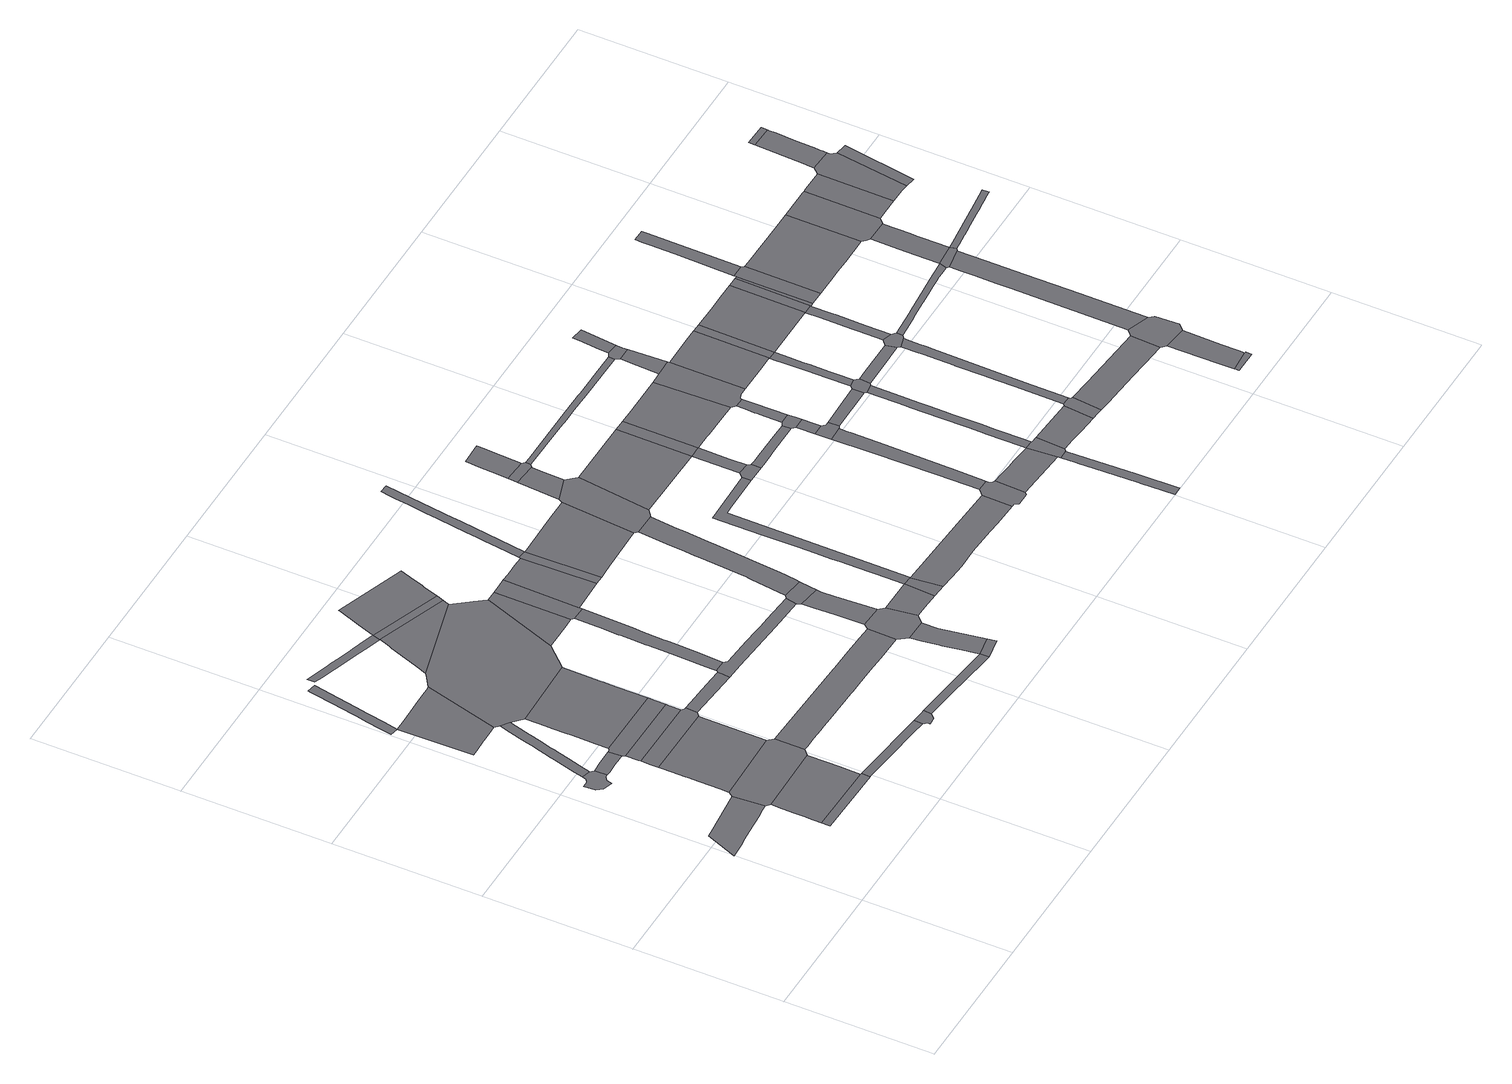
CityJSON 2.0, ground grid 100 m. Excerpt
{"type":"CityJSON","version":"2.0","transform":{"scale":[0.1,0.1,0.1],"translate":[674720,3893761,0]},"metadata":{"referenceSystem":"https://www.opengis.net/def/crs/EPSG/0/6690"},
"CityObjects":{
"road1":{"type":"Road","attributes":{"function":"9","usage":"9","RoadStructureAttribute.widthType":"1","RoadStructureAttribute.width":19.62,"RoadStructureAttribute.sectionType":"1"},"geometry":[{"type":"MultiSurface","lod":"1","boundaries":[[[0,1,2,3,4,5,6,7,8,9,10]]]}]},
"road2":{"type":"Road","attributes":{"function":"9","usage":"9","RoadStructureAttribute.widthType":"9","RoadStructureAttribute.width":-9999,"RoadStructureAttribute.sectionType":"9"},"geometry":[{"type":"MultiSurface","lod":"1","boundaries":[[[11,12,13,14,15,16,17,18,19,20,21,22]]]}]},
"road3":{"type":"Road","attributes":{"function":"9","usage":"9","RoadStructureAttribute.widthType":"9","RoadStructureAttribute.width":-9999,"RoadStructureAttribute.sectionType":"9"},"geometry":[{"type":"MultiSurface","lod":"1","boundaries":[[[23,24,25,26,27,28,29]]]}]},
"road4":{"type":"Road","attributes":{"function":"9","usage":"9","RoadStructureAttribute.widthType":"2","RoadStructureAttribute.width":7.64,"RoadStructureAttribute.sectionType":"1"},"geometry":[{"type":"MultiSurface","lod":"1","boundaries":[[[30,31,32,33,34,35,17,16]]]}]},
"road5":{"type":"Road","attributes":{"function":"2","usage":"9","RoadStructureAttribute.widthType":"1","RoadStructureAttribute.width":45.36,"RoadStructureAttribute.sectionType":"1"},"geometry":[{"type":"MultiSurface","lod":"1","boundaries":[[[28,36,37,38,39,40,41,42,43,44,45,29]]]}]},
"road6":{"type":"Road","attributes":{"function":"9","usage":"9","RoadStructureAttribute.widthType":"3","RoadStructureAttribute.width":5.86,"RoadStructureAttribute.sectionType":"1"},"geometry":[{"type":"MultiSurface","lod":"1","boundaries":[[[46,47,48,49,50,51,52,53,54,19,18,55,56,57,58,59,60,61,62,63,64]]]}]},
"road7":{"type":"Road","attributes":{"function":"9","usage":"9","RoadStructureAttribute.widthType":"9","RoadStructureAttribute.width":-9999,"RoadStructureAttribute.sectionType":"9"},"geometry":[{"type":"MultiSurface","lod":"1","boundaries":[[[7,6,39,38,65,66,67,68]]]}]},
"road8":{"type":"Road","attributes":{"function":"9","usage":"9","RoadStructureAttribute.widthType":"3","RoadStructureAttribute.width":5.45,"RoadStructureAttribute.sectionType":"1"},"geometry":[{"type":"MultiSurface","lod":"1","boundaries":[[[69,70,71,72,73,74,75,76,77,78,79,80,81,82,83]]]}]},
"road9":{"type":"Road","attributes":{"function":"9","usage":"9","RoadStructureAttribute.widthType":"9","RoadStructureAttribute.width":-9999,"RoadStructureAttribute.sectionType":"9"},"geometry":[{"type":"MultiSurface","lod":"1","boundaries":[[[84,85,86,87,77,88,89,90,91,92,93,94]]]}]},
"road10":{"type":"Road","attributes":{"function":"2","usage":"9","RoadStructureAttribute.widthType":"1","RoadStructureAttribute.width":45.36,"RoadStructureAttribute.sectionType":"1"},"geometry":[{"type":"MultiSurface","lod":"1","boundaries":[[[95,96,97,98,99,100,101,68,67,102,103]]]}]},
"road11":{"type":"Road","attributes":{"function":"9","usage":"9","RoadStructureAttribute.widthType":"9","RoadStructureAttribute.width":-9999,"RoadStructureAttribute.sectionType":"9"},"geometry":[{"type":"MultiSurface","lod":"1","boundaries":[[[102,104,105,106,107,108,109,110,103]]]}]},
"road12":{"type":"Road","attributes":{"function":"2","usage":"9","RoadStructureAttribute.widthType":"1","RoadStructureAttribute.width":45.36,"RoadStructureAttribute.sectionType":"1"},"geometry":[{"type":"MultiSurface","lod":"1","boundaries":[[[111,108,107,112,113,114]]]}]},
"road13":{"type":"Road","attributes":{"function":"9","usage":"9","RoadStructureAttribute.widthType":"9","RoadStructureAttribute.width":-9999,"RoadStructureAttribute.sectionType":"9"},"geometry":[{"type":"MultiSurface","lod":"1","boundaries":[[[115,34,33,114,113,116,117,118]]]}]},
"road14":{"type":"Road","attributes":{"function":"9","usage":"9","RoadStructureAttribute.widthType":"3","RoadStructureAttribute.width":5.61,"RoadStructureAttribute.sectionType":"1"},"geometry":[{"type":"MultiSurface","lod":"1","boundaries":[[[119,120,121,26,25,122,123,124,125,126,127]]]}]},
"road15":{"type":"Road","attributes":{"function":"2","usage":"9","RoadStructureAttribute.widthType":"1","RoadStructureAttribute.width":45.36,"RoadStructureAttribute.sectionType":"1"},"geometry":[{"type":"MultiSurface","lod":"1","boundaries":[[[117,128,129,130,131,132,133,134,135,136,137,138,139,140,118]]]}]},
"road16":{"type":"Road","attributes":{"function":"9","usage":"9","RoadStructureAttribute.widthType":"3","RoadStructureAttribute.width":5.16,"RoadStructureAttribute.sectionType":"1"},"geometry":[{"type":"MultiSurface","lod":"1","boundaries":[[[141,142,143,144,145,146,147,148,149,150,151,152,153,154,155,156,157]]]}]},
"road17":{"type":"Road","attributes":{"function":"9","usage":"9","RoadStructureAttribute.widthType":"9","RoadStructureAttribute.width":-9999,"RoadStructureAttribute.sectionType":"9"},"geometry":[{"type":"MultiSurface","lod":"1","boundaries":[[[158,159,160,105,104,161,162,163]]]}]},
"road18":{"type":"Road","attributes":{"function":"9","usage":"9","RoadStructureAttribute.widthType":"9","RoadStructureAttribute.width":-9999,"RoadStructureAttribute.sectionType":"9"},"geometry":[{"type":"MultiSurface","lod":"1","boundaries":[[[93,64,63,133,132,164,165,166,167,168,169,170,94]]]}]},
"road19":{"type":"Road","attributes":{"function":"9","usage":"9","RoadStructureAttribute.widthType":"9","RoadStructureAttribute.width":-9999,"RoadStructureAttribute.sectionType":"9"},"geometry":[{"type":"MultiSurface","lod":"1","boundaries":[[[126,171,172,173,174,175,176,177,127]]]}]},
"road20":{"type":"Road","attributes":{"function":"9","usage":"9","RoadStructureAttribute.widthType":"1","RoadStructureAttribute.width":19.83,"RoadStructureAttribute.sectionType":"1"},"geometry":[{"type":"MultiSurface","lod":"1","boundaries":[[[178,179,180,181,182,66,65,183,184,185,186,187,188,189,190,191,192,193,194,195,196,197,198]]]}]},
"road21":{"type":"Road","attributes":{"function":"2","usage":"1","RoadStructureAttribute.widthType":"1","RoadStructureAttribute.width":45.36,"RoadStructureAttribute.sectionType":"1"},"geometry":[{"type":"MultiSurface","lod":"1","boundaries":[[[199,200,201,202,203,204,169,168,205]]]}]},
"road22":{"type":"Road","attributes":{"function":"9","usage":"9","RoadStructureAttribute.widthType":"9","RoadStructureAttribute.width":-9999,"RoadStructureAttribute.sectionType":"9"},"geometry":[{"type":"MultiSurface","lod":"1","boundaries":[[[206,156,155,207,199,205]]]}]},
"road23":{"type":"Road","attributes":{"function":"9","usage":"9","RoadStructureAttribute.widthType":"3","RoadStructureAttribute.width":5.61,"RoadStructureAttribute.sectionType":"1"},"geometry":[{"type":"MultiSurface","lod":"1","boundaries":[[[175,208,209,210,211,212,213,214,215,216,176]]]}]},
"road24":{"type":"Road","attributes":{"function":"9","usage":"9","RoadStructureAttribute.widthType":"2","RoadStructureAttribute.width":8.35,"RoadStructureAttribute.sectionType":"1"},"geometry":[{"type":"MultiSurface","lod":"1","boundaries":[[[217,218,219,220,221,222,223,224,225,226,227,228,229,230,231,232,233,234,235,236,237]]]}]},
"road25":{"type":"Road","attributes":{"function":"2","usage":"1","RoadStructureAttribute.widthType":"1","RoadStructureAttribute.width":45.36,"RoadStructureAttribute.sectionType":"1"},"geometry":[{"type":"MultiSurface","lod":"1","boundaries":[[[206,238,239,240,241,242,243,244,245,246,156]]]}]},
"road26":{"type":"Road","attributes":{"function":"9","usage":"9","RoadStructureAttribute.widthType":"1","RoadStructureAttribute.width":43.8,"RoadStructureAttribute.sectionType":"1"},"geometry":[{"type":"MultiSurface","lod":"1","boundaries":[[[165,164,247,248,249,250]]]}]},
"road27":{"type":"Road","attributes":{"function":"9","usage":"9","RoadStructureAttribute.widthType":"2","RoadStructureAttribute.width":7.59,"RoadStructureAttribute.sectionType":"1"},"geometry":[{"type":"MultiSurface","lod":"1","boundaries":[[[251,252,253,254,255,256,257,237,236,258,163,162,161,259,260,261,262]]]}]},
"road28":{"type":"Road","attributes":{"function":"9","usage":"9","RoadStructureAttribute.widthType":"9","RoadStructureAttribute.width":-9999,"RoadStructureAttribute.sectionType":"9"},"geometry":[{"type":"MultiSurface","lod":"1","boundaries":[[[249,224,223,263,264,265,266,267,250]]]}]},
"road29":{"type":"Road","attributes":{"function":"9","usage":"9","RoadStructureAttribute.widthType":"9","RoadStructureAttribute.width":-9999,"RoadStructureAttribute.sectionType":"9"},"geometry":[{"type":"MultiSurface","lod":"1","boundaries":[[[268,269,212,211]]]}]},
"road30":{"type":"Road","attributes":{"function":"9","usage":"9","RoadStructureAttribute.widthType":"2","RoadStructureAttribute.width":13.3,"RoadStructureAttribute.sectionType":"1"},"geometry":[{"type":"MultiSurface","lod":"1","boundaries":[[[270,271,272,273,274,275,212,269,276,277,278]]]}]},
"road31":{"type":"Road","attributes":{"function":"9","usage":"9","RoadStructureAttribute.widthType":"1","RoadStructureAttribute.width":43.8,"RoadStructureAttribute.sectionType":"1"},"geometry":[{"type":"MultiSurface","lod":"1","boundaries":[[[279,280,265,264,281,282]]]}]},
"road32":{"type":"Road","attributes":{"function":"9","usage":"9","RoadStructureAttribute.widthType":"9","RoadStructureAttribute.width":-9999,"RoadStructureAttribute.sectionType":"9"},"geometry":[{"type":"MultiSurface","lod":"1","boundaries":[[[197,278,277,283,284,285,286,287,198]]]}]},
"road33":{"type":"Road","attributes":{"function":"9","usage":"9","RoadStructureAttribute.widthType":"2","RoadStructureAttribute.width":13.45,"RoadStructureAttribute.sectionType":"1"},"geometry":[{"type":"MultiSurface","lod":"1","boundaries":[[[288,289,287,286,290,291,292,293]]]}]},
"road34":{"type":"Road","attributes":{"function":"9","usage":"9","RoadStructureAttribute.widthType":"9","RoadStructureAttribute.width":-9999,"RoadStructureAttribute.sectionType":"9"},"geometry":[{"type":"MultiSurface","lod":"1","boundaries":[[[294,282,281,295,296,297]]]}]},
"road35":{"type":"Road","attributes":{"function":"9","usage":"9","RoadStructureAttribute.widthType":"9","RoadStructureAttribute.width":-9999,"RoadStructureAttribute.sectionType":"9"},"geometry":[{"type":"MultiSurface","lod":"1","boundaries":[[[262,293,292,298,299,251]]]}]},
"road36":{"type":"Road","attributes":{"function":"9","usage":"9","RoadStructureAttribute.widthType":"1","RoadStructureAttribute.width":19.83,"RoadStructureAttribute.sectionType":"1"},"geometry":[{"type":"MultiSurface","lod":"1","boundaries":[[[300,301,302,303,285,284]]]}]},
"road37":{"type":"Road","attributes":{"function":"9","usage":"9","RoadStructureAttribute.widthType":"9","RoadStructureAttribute.width":-9999,"RoadStructureAttribute.sectionType":"9"},"geometry":[{"type":"MultiSurface","lod":"1","boundaries":[[[304,302,301,305]]]}]},
"road38":{"type":"Road","attributes":{"function":"9","usage":"9","RoadStructureAttribute.widthType":"1","RoadStructureAttribute.width":43.8,"RoadStructureAttribute.sectionType":"1"},"geometry":[{"type":"MultiSurface","lod":"1","boundaries":[[[296,295,306,307,308,309,310,311]]]}]},
"road39":{"type":"Road","attributes":{"function":"9","usage":"9","RoadStructureAttribute.widthType":"2","RoadStructureAttribute.width":13.45,"RoadStructureAttribute.sectionType":"1"},"geometry":[{"type":"MultiSurface","lod":"1","boundaries":[[[312,313,314,315,316,317,318,319,299,298,320,321,322,323,324,325,326,327]]]}]},
"road40":{"type":"Road","attributes":{"function":"9","usage":"9","RoadStructureAttribute.widthType":"3","RoadStructureAttribute.width":5.67,"RoadStructureAttribute.sectionType":"1"},"geometry":[{"type":"MultiSurface","lod":"1","boundaries":[[[296,328,329,330,331,332,333,334,335,336,337,338,339,340,341,342,343,344,345,297]]]}]},
"road41":{"type":"Road","attributes":{"function":"9","usage":"9","RoadStructureAttribute.widthType":"9","RoadStructureAttribute.width":-9999,"RoadStructureAttribute.sectionType":"9"},"geometry":[{"type":"MultiSurface","lod":"1","boundaries":[[[308,312,327,346,347,348,349,350,309]]]}]},
"road42":{"type":"Road","attributes":{"function":"9","usage":"9","RoadStructureAttribute.widthType":"2","RoadStructureAttribute.width":6.7,"RoadStructureAttribute.sectionType":"1"},"geometry":[{"type":"MultiSurface","lod":"1","boundaries":[[[351,352,353,354,355,356,357,358,359,360,361,362,302,304,363,364,365,366]]]}]},
"road43":{"type":"Road","attributes":{"function":"9","usage":"9","RoadStructureAttribute.widthType":"1","RoadStructureAttribute.width":19.83,"RoadStructureAttribute.sectionType":"1"},"geometry":[{"type":"MultiSurface","lod":"1","boundaries":[[[367,368,369,370,371,372,373,374,375,376,304,305]]]}]},
"road44":{"type":"Road","attributes":{"function":"9","usage":"9","RoadStructureAttribute.widthType":"2","RoadStructureAttribute.width":14.86,"RoadStructureAttribute.sectionType":"1"},"geometry":[{"type":"MultiSurface","lod":"1","boundaries":[[[348,377,378,379,380,349]]]}]},
"road45":{"type":"Road","attributes":{"function":"9","usage":"9","RoadStructureAttribute.widthType":"9","RoadStructureAttribute.width":-9999,"RoadStructureAttribute.sectionType":"9"},"geometry":[{"type":"MultiSurface","lod":"1","boundaries":[[[381,382,383,380,379,378,384,385,386]]]}]},
"road46":{"type":"Road","attributes":{"function":"9","usage":"9","RoadStructureAttribute.widthType":"2","RoadStructureAttribute.width":14.86,"RoadStructureAttribute.sectionType":"1"},"geometry":[{"type":"MultiSurface","lod":"1","boundaries":[[[387,388,383,382,381,389,390,391,392,393]]]}]},
"road47":{"type":"Road","attributes":{"function":"9","usage":"9","RoadStructureAttribute.widthType":"1","RoadStructureAttribute.width":43.8,"RoadStructureAttribute.sectionType":"1"},"geometry":[{"type":"MultiSurface","lod":"1","boundaries":[[[394,395,347,346,396]]]}]},
"road48":{"type":"Road","attributes":{"function":"9","usage":"9","RoadStructureAttribute.widthType":"9","RoadStructureAttribute.width":-9999,"RoadStructureAttribute.sectionType":"9"},"geometry":[{"type":"MultiSurface","lod":"1","boundaries":[[[397,398,399,351,366,400]]]}]},
"road49":{"type":"Road","attributes":{"function":"9","usage":"9","RoadStructureAttribute.widthType":"2","RoadStructureAttribute.width":6.65,"RoadStructureAttribute.sectionType":"1"},"geometry":[{"type":"MultiSurface","lod":"1","boundaries":[[[399,398,401,402,403,394,404]]]}]},
"road50":{"type":"Road","attributes":{"function":"9","usage":"9","RoadStructureAttribute.widthType":"9","RoadStructureAttribute.width":-9999,"RoadStructureAttribute.sectionType":"9"},"geometry":[{"type":"MultiSurface","lod":"1","boundaries":[[[405,406,407,408,409,410,373,372,411,412,413,414]]]}]},
"road51":{"type":"Road","attributes":{"function":"9","usage":"9","RoadStructureAttribute.widthType":"9","RoadStructureAttribute.width":-9999,"RoadStructureAttribute.sectionType":"9"},"geometry":[{"type":"MultiSurface","lod":"1","boundaries":[[[395,394,403,415,416]]]}]},
"road52":{"type":"Road","attributes":{"function":"9","usage":"9","RoadStructureAttribute.widthType":"2","RoadStructureAttribute.width":6.7,"RoadStructureAttribute.sectionType":"1"},"geometry":[{"type":"MultiSurface","lod":"1","boundaries":[[[417,418,419,420,421,422,423,424,425,426,427,397,400]]]}]},
"road53":{"type":"Road","attributes":{"function":"9","usage":"9","RoadStructureAttribute.widthType":"2","RoadStructureAttribute.width":8.32,"RoadStructureAttribute.sectionType":"1"},"geometry":[{"type":"MultiSurface","lod":"1","boundaries":[[[428,429,430,410,409,431,432,433,434,435,436,437,438,439]]]}]},
"road54":{"type":"Road","attributes":{"function":"9","usage":"9","RoadStructureAttribute.widthType":"1","RoadStructureAttribute.width":19.83,"RoadStructureAttribute.sectionType":"1"},"geometry":[{"type":"MultiSurface","lod":"1","boundaries":[[[440,441,442,443,444,405,414,445,446]]]}]},
"road55":{"type":"Road","attributes":{"function":"9","usage":"9","RoadStructureAttribute.widthType":"4","RoadStructureAttribute.width":3.85,"RoadStructureAttribute.sectionType":"1"},"geometry":[{"type":"MultiSurface","lod":"1","boundaries":[[[385,447,448,449,450,451,452,453,454,455,456,457,458,459,460,461,386]]]}]},
"road56":{"type":"Road","attributes":{"function":"9","usage":"9","RoadStructureAttribute.widthType":"2","RoadStructureAttribute.width":6.11,"RoadStructureAttribute.sectionType":"1"},"geometry":[{"type":"MultiSurface","lod":"1","boundaries":[[[462,463,464,465,466,467,468,469,470,471,472,473]]]}]},
"road57":{"type":"Road","attributes":{"function":"9","usage":"9","RoadStructureAttribute.widthType":"1","RoadStructureAttribute.width":43.8,"RoadStructureAttribute.sectionType":"1"},"geometry":[{"type":"MultiSurface","lod":"1","boundaries":[[[415,474,475,476,477,478,479,480,416]]]}]},
"road58":{"type":"Road","attributes":{"function":"9","usage":"9","RoadStructureAttribute.widthType":"9","RoadStructureAttribute.width":-9999,"RoadStructureAttribute.sectionType":"9"},"geometry":[{"type":"MultiSurface","lod":"1","boundaries":[[[481,482,483,484,485,428,439]]]}]},
"road59":{"type":"Road","attributes":{"function":"9","usage":"9","RoadStructureAttribute.widthType":"2","RoadStructureAttribute.width":8.32,"RoadStructureAttribute.sectionType":"1"},"geometry":[{"type":"MultiSurface","lod":"1","boundaries":[[[484,486,487,488,489,485]]]}]},
"road60":{"type":"Road","attributes":{"function":"9","usage":"9","RoadStructureAttribute.widthType":"9","RoadStructureAttribute.width":-9999,"RoadStructureAttribute.sectionType":"9"},"geometry":[{"type":"MultiSurface","lod":"1","boundaries":[[[490,422,421,491,488,487,492,493]]]}]},
"road61":{"type":"Road","attributes":{"function":"9","usage":"9","RoadStructureAttribute.widthType":"9","RoadStructureAttribute.width":-9999,"RoadStructureAttribute.sectionType":"9"},"geometry":[{"type":"MultiSurface","lod":"1","boundaries":[[[494,440,446,495,466,465,496,497,498]]]}]},
"road62":{"type":"Road","attributes":{"function":"9","usage":"9","RoadStructureAttribute.widthType":"2","RoadStructureAttribute.width":8.32,"RoadStructureAttribute.sectionType":"1"},"geometry":[{"type":"MultiSurface","lod":"1","boundaries":[[[499,500,501,502,503,504,505,490,493]]]}]},
"road63":{"type":"Road","attributes":{"function":"9","usage":"9","RoadStructureAttribute.widthType":"2","RoadStructureAttribute.width":6.67,"RoadStructureAttribute.sectionType":"1"},"geometry":[{"type":"MultiSurface","lod":"1","boundaries":[[[506,482,481,507,508]]]}]},
"road64":{"type":"Road","attributes":{"function":"9","usage":"9","RoadStructureAttribute.widthType":"9","RoadStructureAttribute.width":-9999,"RoadStructureAttribute.sectionType":"9"},"geometry":[{"type":"MultiSurface","lod":"1","boundaries":[[[509,510,478,477,501,500,511,512,513,514,515,516]]]}]},
"road65":{"type":"Road","attributes":{"function":"9","usage":"9","RoadStructureAttribute.widthType":"3","RoadStructureAttribute.width":5.96,"RoadStructureAttribute.sectionType":"1"},"geometry":[{"type":"MultiSurface","lod":"1","boundaries":[[[517,518,519,520,521,522,523,524,525,526,440,494,527,528,529,530,531,532,533,534,535,536,537,538]]]}]},
"road66":{"type":"Road","attributes":{"function":"9","usage":"9","RoadStructureAttribute.widthType":"1","RoadStructureAttribute.width":19.83,"RoadStructureAttribute.sectionType":"1"},"geometry":[{"type":"MultiSurface","lod":"1","boundaries":[[[539,540,541,542,543,497,496]]]}]},
"road67":{"type":"Road","attributes":{"function":"9","usage":"9","RoadStructureAttribute.widthType":"2","RoadStructureAttribute.width":8.53,"RoadStructureAttribute.sectionType":"1"},"geometry":[{"type":"MultiSurface","lod":"1","boundaries":[[[544,545,546,509,516]]]}]},
"road68":{"type":"Road","attributes":{"function":"9","usage":"9","RoadStructureAttribute.widthType":"9","RoadStructureAttribute.width":-9999,"RoadStructureAttribute.sectionType":"9"},"geometry":[{"type":"MultiSurface","lod":"1","boundaries":[[[537,547,548,549,550,508,507,538]]]}]},
"road69":{"type":"Road","attributes":{"function":"9","usage":"9","RoadStructureAttribute.widthType":"9","RoadStructureAttribute.width":-9999,"RoadStructureAttribute.sectionType":"9"},"geometry":[{"type":"MultiSurface","lod":"1","boundaries":[[[544,551,552,553,554,454,453,545]]]}]},
"road70":{"type":"Road","attributes":{"function":"9","usage":"9","RoadStructureAttribute.widthType":"9","RoadStructureAttribute.width":-9999,"RoadStructureAttribute.sectionType":"9"},"geometry":[{"type":"MultiSurface","lod":"1","boundaries":[[[542,555,556,557,558,559,560,543]]]}]},
"road71":{"type":"Road","attributes":{"function":"9","usage":"9","RoadStructureAttribute.widthType":"1","RoadStructureAttribute.width":43.8,"RoadStructureAttribute.sectionType":"1"},"geometry":[{"type":"MultiSurface","lod":"1","boundaries":[[[561,562,563,514,513,564,565]]]}]},
"road72":{"type":"Road","attributes":{"function":"9","usage":"9","RoadStructureAttribute.widthType":"3","RoadStructureAttribute.width":5.29,"RoadStructureAttribute.sectionType":"1"},"geometry":[{"type":"MultiSurface","lod":"1","boundaries":[[[566,567,568,569,570,571,572,573,574,575,576,577,578,579,580,550,549]]]}]},
"road73":{"type":"Road","attributes":{"function":"9","usage":"9","RoadStructureAttribute.widthType":"2","RoadStructureAttribute.width":8.53,"RoadStructureAttribute.sectionType":"1"},"geometry":[{"type":"MultiSurface","lod":"1","boundaries":[[[581,582,554,553,583,584]]]}]},
"road74":{"type":"Road","attributes":{"function":"9","usage":"9","RoadStructureAttribute.widthType":"2","RoadStructureAttribute.width":6.67,"RoadStructureAttribute.sectionType":"1"},"geometry":[{"type":"MultiSurface","lod":"1","boundaries":[[[585,586,587,548,547,588,589,590]]]}]},
"road75":{"type":"Road","attributes":{"function":"9","usage":"9","RoadStructureAttribute.widthType":"9","RoadStructureAttribute.width":-9999,"RoadStructureAttribute.sectionType":"9"},"geometry":[{"type":"MultiSurface","lod":"1","boundaries":[[[591,574,573,592,593,561,565]]]}]},
"road76":{"type":"Road","attributes":{"function":"9","usage":"9","RoadStructureAttribute.widthType":"2","RoadStructureAttribute.width":6.59,"RoadStructureAttribute.sectionType":"1"},"geometry":[{"type":"MultiSurface","lod":"1","boundaries":[[[594,595,596,597,598,599,600,601,602,560,559,603,604,605,606,607,608,609,610]]]}]},
"road77":{"type":"Road","attributes":{"function":"9","usage":"9","RoadStructureAttribute.widthType":"1","RoadStructureAttribute.width":19.83,"RoadStructureAttribute.sectionType":"1"},"geometry":[{"type":"MultiSurface","lod":"1","boundaries":[[[611,612,613,557,556,614,615,616,617,618,619]]]}]},
"road78":{"type":"Road","attributes":{"function":"9","usage":"9","RoadStructureAttribute.widthType":"9","RoadStructureAttribute.width":-9999,"RoadStructureAttribute.sectionType":"9"},"geometry":[{"type":"MultiSurface","lod":"1","boundaries":[[[609,620,621,622,623,585,590,610]]]}]},
"road79":{"type":"Road","attributes":{"function":"9","usage":"9","RoadStructureAttribute.widthType":"1","RoadStructureAttribute.width":43.8,"RoadStructureAttribute.sectionType":"1"},"geometry":[{"type":"MultiSurface","lod":"1","boundaries":[[[624,625,626,627,592,573,628]]]}]},
"road80":{"type":"Road","attributes":{"function":"9","usage":"9","RoadStructureAttribute.widthType":"2","RoadStructureAttribute.width":6.59,"RoadStructureAttribute.sectionType":"1"},"geometry":[{"type":"MultiSurface","lod":"1","boundaries":[[[629,630,631,632,633,634,623,622,635,636,637,638]]]}]},
"road81":{"type":"Road","attributes":{"function":"9","usage":"9","RoadStructureAttribute.widthType":"9","RoadStructureAttribute.width":-9999,"RoadStructureAttribute.sectionType":"9"},"geometry":[{"type":"MultiSurface","lod":"1","boundaries":[[[639,640,641,642,643,644,645]]]}]},
"road82":{"type":"Road","attributes":{"function":"9","usage":"9","RoadStructureAttribute.widthType":"9","RoadStructureAttribute.width":-9999,"RoadStructureAttribute.sectionType":"9"},"geometry":[{"type":"MultiSurface","lod":"1","boundaries":[[[624,630,629,646,625]]]}]},
"road83":{"type":"Road","attributes":{"function":"9","usage":"9","RoadStructureAttribute.widthType":"2","RoadStructureAttribute.width":14.91,"RoadStructureAttribute.sectionType":"1"},"geometry":[{"type":"MultiSurface","lod":"1","boundaries":[[[647,642,641,648,649,650,651]]]}]},
"road84":{"type":"Road","attributes":{"function":"9","usage":"9","RoadStructureAttribute.widthType":"1","RoadStructureAttribute.width":43.8,"RoadStructureAttribute.sectionType":"1"},"geometry":[{"type":"MultiSurface","lod":"1","boundaries":[[[646,629,652,653,654]]]}]},
"road85":{"type":"Road","attributes":{"function":"9","usage":"9","RoadStructureAttribute.widthType":"9","RoadStructureAttribute.width":-9999,"RoadStructureAttribute.sectionType":"9"},"geometry":[{"type":"MultiSurface","lod":"1","boundaries":[[[655,656,654,653,657,658,659,660]]]}]},
"road86":{"type":"Road","attributes":{"function":"9","usage":"9","RoadStructureAttribute.widthType":"9","RoadStructureAttribute.width":-9999,"RoadStructureAttribute.sectionType":"9"},"geometry":[{"type":"MultiSurface","lod":"1","boundaries":[[[661,662,663,664,611,619,651,650,665]]]}]},
"road87":{"type":"Road","attributes":{"function":"9","usage":"9","RoadStructureAttribute.widthType":"4","RoadStructureAttribute.width":3.94,"RoadStructureAttribute.sectionType":"1"},"geometry":[{"type":"MultiSurface","lod":"1","boundaries":[[[620,666,667,668,669,670,671,672,673,674,675,676,677,678,679,680,681,682,683,684,621]]]}]},
"road88":{"type":"Road","attributes":{"function":"9","usage":"9","RoadStructureAttribute.widthType":"2","RoadStructureAttribute.width":8.08,"RoadStructureAttribute.sectionType":"1"},"geometry":[{"type":"MultiSurface","lod":"1","boundaries":[[[685,686,687,688,689,690,691,692,693,694,695,655,660]]]}]},
"road89":{"type":"Road","attributes":{"function":"9","usage":"9","RoadStructureAttribute.widthType":"2","RoadStructureAttribute.width":14.91,"RoadStructureAttribute.sectionType":"1"},"geometry":[{"type":"MultiSurface","lod":"1","boundaries":[[[696,697,698,699,700,701,702,703,704,705,706,663,662]]]}]},
"road90":{"type":"Road","attributes":{"function":"9","usage":"9","RoadStructureAttribute.widthType":"1","RoadStructureAttribute.width":43.8,"RoadStructureAttribute.sectionType":"1"},"geometry":[{"type":"MultiSurface","lod":"1","boundaries":[[[707,708,709,710,711,712,713,714,715,659,658]]]}]},
"road91":{"type":"Road","attributes":{"function":"9","usage":"9","RoadStructureAttribute.widthType":"9","RoadStructureAttribute.width":-9999,"RoadStructureAttribute.sectionType":"9"},"geometry":[{"type":"MultiSurface","lod":"1","boundaries":[[[679,678,701,700,716,717]]]}]},
"road92":{"type":"Road","attributes":{"function":"9","usage":"9","RoadStructureAttribute.widthType":"2","RoadStructureAttribute.width":14.91,"RoadStructureAttribute.sectionType":"1"},"geometry":[{"type":"MultiSurface","lod":"1","boundaries":[[[718,719,720,721,722,723,724,725,726,727,679,717]]]}]},
"road93":{"type":"Road","attributes":{"function":"9","usage":"9","RoadStructureAttribute.widthType":"9","RoadStructureAttribute.width":-9999,"RoadStructureAttribute.sectionType":"9"},"geometry":[{"type":"MultiSurface","lod":"1","boundaries":[[[728,729,713,712,730,725,724,731,732,733]]]}]},
"road94":{"type":"Road","attributes":{"function":"9","usage":"9","RoadStructureAttribute.widthType":"3","RoadStructureAttribute.width":5.55,"RoadStructureAttribute.sectionType":"1"},"geometry":[{"type":"MultiSurface","lod":"1","boundaries":[[[717,716,734,735,736,737,738,739,740,741,742,743,744,745,746,747,748,749,750,751,752,753]]]}]},
"road95":{"type":"Road","attributes":{"function":"9","usage":"9","RoadStructureAttribute.widthType":"1","RoadStructureAttribute.width":43.8,"RoadStructureAttribute.sectionType":"1"},"geometry":[{"type":"MultiSurface","lod":"1","boundaries":[[[754,755,756,757,728,733]]]}]},
"road96":{"type":"Road","attributes":{"function":"9","usage":"9","RoadStructureAttribute.widthType":"9","RoadStructureAttribute.width":-9999,"RoadStructureAttribute.sectionType":"9"},"geometry":[{"type":"MultiSurface","lod":"1","boundaries":[[[755,758,759,760,761,762,763,756]]]}]},
"road97":{"type":"Road","attributes":{"function":"9","usage":"9","RoadStructureAttribute.widthType":"1","RoadStructureAttribute.width":43.8,"RoadStructureAttribute.sectionType":"1"},"geometry":[{"type":"MultiSurface","lod":"1","boundaries":[[[764,760,759,765,766]]]}]},
"road98":{"type":"Road","attributes":{"function":"9","usage":"9","RoadStructureAttribute.widthType":"2","RoadStructureAttribute.width":13.83,"RoadStructureAttribute.sectionType":"1"},"geometry":[{"type":"MultiSurface","lod":"1","boundaries":[[[767,768,769,770,771,772,763,762,773,774,775,776,777,778,779]]]}]},
"road99":{"type":"Road","attributes":{"function":"9","usage":"9","RoadStructureAttribute.widthType":"9","RoadStructureAttribute.width":-9999,"RoadStructureAttribute.sectionType":"9"},"geometry":[{"type":"MultiSurface","lod":"1","boundaries":[[[768,767,780,781]]]}]}
},
"vertices":[
[0,845,0],[99,853,0],[160,859,0],[224,865,0],[386,879,0],[431,883,0],[472,887,0],[457,1098,0],[230,1074,0],[148,1066,0],[86,1060,0],
[138,1836,0],[168,1799,0],[230,1780,0],[241,1817,0],[266,1836,0],[285,1836,0],[284,1920,0],[263,1941,0],[203,1957,0],[195,1930,0],[172,1915,0],[131,1915,0],
[494,486,0],[493,465,0],[984,456,0],[990,514,0],[982,515,0],[979,515,0],[495,524,0],
[314,1836,0],[383,1837,0],[440,1838,0],[471,1839,0],[468,1927,0],[363,1923,0],
[980,660,0],[980,736,0],[981,871,0],[501,860,0],[499,783,0],[498,710,0],[497,680,0],[497,631,0],[496,624,0],[496,581,0],
[354,2518,0],[334,2443,0],[318,2385,0],[309,2350,0],[296,2303,0],[278,2236,0],[273,2219,0],[261,2172,0],[219,2018,0],[285,2022,0],[309,2110,0],[328,2179,0],[339,2221,0],[345,2242,0],[364,2312,0],[389,2401,0],[391,2410,0],[431,2556,0],[375,2594,0],
[1019,907,0],[1020,1108,0],[987,1142,0],[483,1130,0],
[129,3741,0],[125,3721,0],[90,3534,0],[86,3516,0],[62,3389,0],[47,3309,0],[28,3209,0],[13,3130,0],[70,3119,0],[90,3221,0],[110,3326,0],[113,3342,0],[129,3429,0],[153,3554,0],[188,3727,0],
[458,3125,0],[406,3124,0],[313,3123,0],[160,3121,0],[81,2616,0],[132,2618,0],[195,2619,0],[214,2619,0],[299,2621,0],[346,2622,0],[485,3128,0],
[484,1570,0],[484,1420,0],[484,1405,0],[484,1371,0],[483,1323,0],[483,1266,0],[483,1191,0],[990,1596,0],[484,1598,0],
[1016,1618,0],[1022,1699,0],[1011,1700,0],[993,1715,0],[485,1717,0],[484,1675,0],[484,1650,0],
[485,1732,0],[993,1800,0],[994,1815,0],[485,1818,0],
[486,1928,0],[994,1890,0],[994,1934,0],[497,1937,0],
[1532,454,0],[1412,468,0],[1178,493,0],[987,456,0],[1278,425,0],[1370,416,0],[1444,408,0],[1538,394,0],[1544,453,0],
[994,1944,0],[996,2146,0],[996,2235,0],[996,2251,0],[998,2507,0],[498,2492,0],[498,2405,0],[498,2397,0],[498,2306,0],[498,2230,0],[498,2177,0],[498,2115,0],[497,2025,0],
[667,3648,0],[575,3677,0],[531,3691,0],[452,3717,0],[401,3733,0],[382,3739,0],[294,3767,0],[214,3792,0],[215,3741,0],[249,3729,0],[266,3724,0],[368,3690,0],[563,3625,0],[648,3597,0],[719,3573,0],[736,3626,0],[733,3627,0],
[1312,1679,0],[1208,1686,0],[1122,1692,0],[1378,1592,0],[1382,1645,0],[1384,1674,0],
[1135,2652,0],[1324,3167,0],[1273,3235,0],[1260,3253,0],[1182,3356,0],[582,3195,0],[554,3174,0],
[1559,370,0],[1560,355,0],[1612,358,0],[1624,372,0],[1640,390,0],[1646,442,0],[1624,444,0],
[2036,1070,0],[1869,1076,0],[1765,1080,0],[1688,1083,0],[1661,1084,0],[1047,907,0],[1130,904,0],[1213,902,0],[1252,901,0],[1291,899,0],[1351,898,0],[1492,893,0],[1529,892,0],[1547,892,0],[1582,891,0],[1600,890,0],[1673,888,0],[1814,884,0],[1936,880,0],[2125,875,0],[2128,1066,0],
[723,3572,0],[694,3493,0],[687,3475,0],[660,3403,0],[654,3387,0],[616,3284,0],[1198,3399,0],
[1217,3451,0],[720,3573,0],
[1755,376,0],[1906,358,0],[1958,352,0],[2243,317,0],[2240,377,0],[2055,397,0],[1988,404,0],[1941,410,0],[1803,425,0],
[1483,1850,0],[1490,2056,0],[1490,2074,0],[1491,2088,0],[1496,2246,0],[1498,2286,0],[1509,2635,0],[1414,2638,0],[1411,2481,0],[1411,2473,0],[1408,2344,0],[1408,2328,0],[1406,2246,0],[1404,2161,0],[1404,2145,0],[1402,2052,0],[1399,1907,0],[1396,1757,0],[1395,1719,0],[1395,1689,0],[1477,1688,0],
[1225,3474,0],[1252,3556,0],[1256,3570,0],[1291,3669,0],[1315,3740,0],[838,3906,0],[837,3903,0],[778,3741,0],[737,3629,0],
[1225,2653,0],[1335,2655,0],[1398,2656,0],[1399,3167,0],
[2145,1615,0],[1932,1631,0],[1859,1637,0],[1821,1640,0],[1810,1640,0],[1702,1649,0],[1499,1664,0],[1395,1685,0],[1494,1584,0],[1890,1556,0],[1988,1549,0],[2128,1539,0],
[1510,2656,0],[1510,2659,0],[1519,3167,0],[1471,3168,0],[1415,3167,0],
[2386,344,0],[2376,401,0],
[2182,724,0],[2198,628,0],[2201,607,0],[2221,487,0],[2228,446,0],[2239,380,0],[2322,700,0],[2321,807,0],[2171,810,0],
[1664,3166,0],[1576,3166,0],[1748,2665,0],[1736,3166,0],
[2359,845,0],[2370,857,0],[2342,1058,0],[2306,1092,0],[2156,1100,0],
[2147,1432,0],[2150,1286,0],[2291,1368,0],[2290,1460,0],[2295,1490,0],[2144,1511,0],
[1736,3169,0],[1808,2666,0],[1795,3168,0],[1737,3176,0],
[2311,1610,0],[2167,1630,0],
[2453,854,0],[2567,848,0],[2579,1054,0],[2576,1054,0],
[2643,1049,0],[2663,842,0],
[1848,2667,0],[1913,2669,0],[2242,2677,0],[2284,3175,0],[2112,3173,0],[1798,3168,0],
[2260,2653,0],[2243,2435,0],[2237,2357,0],[2230,2262,0],[2229,2244,0],[2203,1907,0],[2201,1896,0],[2199,1875,0],[2315,1638,0],[2328,1712,0],[2332,1751,0],[2370,2195,0],[2376,2256,0],[2389,2416,0],[2394,2470,0],[2409,2651,0],
[1796,3171,0],[1859,3625,0],[1875,3736,0],[1879,3765,0],[1899,3907,0],[1934,4160,0],[1876,4164,0],[1868,4111,0],[1861,4058,0],[1849,3971,0],[1831,3847,0],[1824,3795,0],[1820,3764,0],[1802,3636,0],[1782,3499,0],[1780,3482,0],[1771,3418,0],[1759,3334,0],
[2459,2691,0],[2523,3189,0],[2462,3253,0],[2298,3201,0],[2291,3188,0],
[2967,2334,0],[2571,2325,0],[2571,2257,0],[2573,1990,0],[2575,1752,0],[2575,1649,0],[2576,1539,0],[2576,1474,0],[2577,1371,0],[2578,1275,0],[2578,1247,0],[2579,1057,0],[2643,1052,0],[2651,2268,0],[2694,2272,0],[2967,2273,0],
[2758,835,0],[2868,827,0],[3017,829,0],[3219,818,0],[3298,814,0],[3472,805,0],[3479,1005,0],[3229,1018,0],[2808,1040,0],[2646,1049,0],
[2470,3417,0],[2473,3476,0],[2387,3482,0],[2316,3487,0],
[2479,3543,0],[2365,3550,0],[2321,3553,0],[2491,3490,0],[2492,3490,0],[2493,3526,0],
[2332,3737,0],[2328,3663,0],[2482,3680,0],[2487,3778,0],[2488,3802,0],[2490,3848,0],[2340,3845,0],
[2994,2681,0],[2998,3185,0],[2991,2681,0],
[3091,2337,0],[3075,2357,0],[2993,2364,0],[3092,2273,0],
[3075,2478,0],[3076,2680,0],[3076,2681,0],[2994,2678,0],
[3626,997,0],[3614,1002,0],[3605,1010,0],[3600,1022,0],[3599,1042,0],[3517,1042,0],[3499,805,0],[3513,779,0],[3602,777,0],[3619,794,0],
[3076,2683,0],[3080,3184,0],
[3118,2273,0],[3142,2273,0],[3202,2273,0],[3244,2274,0],[3480,2274,0],[3474,2333,0],[3373,2334,0],[3250,2335,0],[3232,2336,0],[3201,2336,0],[3130,2336,0],
[3506,2021,0],[3509,1760,0],[3514,1331,0],[3599,1058,0],[3601,1249,0],[3602,1266,0],[3602,1296,0],[3605,1593,0],[3607,1770,0],[3609,1949,0],[3609,1973,0],[3610,2023,0],
[3966,966,0],[3963,967,0],[3830,979,0],[3772,984,0],[3688,991,0],[3791,781,0],[3982,766,0],
[2861,3485,0],[2938,3484,0],[3034,3483,0],[3176,3481,0],[3227,3481,0],[3413,3478,0],[3540,3477,0],[3540,3518,0],[3400,3519,0],[3206,3520,0],[3175,3521,0],[3158,3521,0],[3089,3521,0],[2996,3522,0],[2536,3525,0],
[4073,3,0],[4073,6,0],[4063,283,0],[4047,746,0],[3983,744,0],[3987,649,0],[3987,632,0],[3991,529,0],[3996,384,0],[4002,242,0],[4002,226,0],[4011,1,0],
[3187,2682,0],[3207,2681,0],[3348,2679,0],[3479,2677,0],[3465,3183,0],[3418,3182,0],[3182,3183,0],
[3630,2034,0],[3628,2107,0],[3603,2107,0],[3582,2127,0],[3505,2127,0],
[3581,2188,0],[3579,2253,0],[3503,2252,0],[3504,2234,0],
[3502,2346,0],[3492,2263,0],[3579,2292,0],[3577,2348,0],
[4027,962,0],[3982,763,0],[4063,763,0],[4076,959,0],[4030,962,0],
[3573,2569,0],[3574,2648,0],[3506,2650,0],[3505,2575,0],[3504,2528,0],[3504,2513,0],[3503,2460,0],
[3798,2111,0],[3956,2038,0],[3953,2114,0],
[3544,3185,0],[3541,3185,0],[3574,2661,0],[3604,2674,0],[3663,2674,0],[3664,3177,0],[3663,3180,0],[3663,3190,0],
[3967,1840,0],[3967,1766,0],[3967,1741,0],[3967,1645,0],[3967,1384,0],[3967,1353,0],[3967,1269,0],[3967,1236,0],[3967,995,0],[3967,969,0],[4027,1144,0],[4027,1204,0],[4028,1303,0],[4028,1372,0],[4028,1490,0],[4028,1545,0],[4028,1600,0],[4028,1647,0],[4028,1707,0],[4029,1838,0],[4032,2035,0],[3967,2024,0],
[4108,760,0],[4150,756,0],[4246,748,0],[4379,736,0],[4397,938,0],
[3651,3448,0],[3559,3449,0],[3556,3379,0],
[4045,2044,0],[4049,2117,0],[4026,2142,0],[3972,2134,0],
[3650,3484,0],[3649,3507,0],[3651,3526,0],[3570,3534,0],
[4428,732,0],[4467,729,0],[4484,928,0],[4471,934,0],[4471,947,0],[4410,948,0],
[3972,3178,0],[3924,3178,0],[3903,3178,0],[3873,2674,0],[3967,2674,0],
[4026,2268,0],[4027,2301,0],[4027,2346,0],[4027,2436,0],[4027,2482,0],[4027,2572,0],[4028,2667,0],[4028,2670,0],[3967,2669,0],[3967,2624,0],[3968,2581,0],[3968,2543,0],[3969,2433,0],[3970,2355,0],[3970,2300,0],
[3591,3740,0],[3577,3596,0],[3677,3772,0],[3591,3781,0],
[4382,2119,0],[4227,2118,0],[4118,2118,0],[4304,2046,0],[4314,2046,0],[4399,2047,0],
[3967,2671,0],[4033,3177,0],[4006,3177,0],
[4414,1915,0],[4413,1891,0],[4413,1834,0],[4413,1675,0],[4413,1670,0],[4413,1652,0],[4412,1484,0],[4412,1391,0],[4412,1276,0],[4473,1194,0],[4482,1829,0],[4483,1901,0],[4483,1909,0],[4483,1942,0],[4484,2006,0],[4485,2050,0],[4414,2031,0],
[5121,873,0],[5051,879,0],[4647,914,0],[4551,721,0],[4597,717,0],[4818,700,0],[5047,679,0],[5087,675,0],[5114,673,0],
[4506,2069,0],[4510,2109,0],[4484,2132,0],[4417,2150,0],
[4420,2669,0],[4425,3173,0],[4306,3175,0],[4190,3176,0],[4031,2670,0],
[4485,2667,0],[4420,2668,0],[4420,2666,0],[4419,2574,0],[4418,2351,0],[4418,2310,0],[4484,2305,0],[4485,2495,0],[4485,2527,0],[4485,2664,0],
[5308,207,0],[5301,207,0],[5298,207,0],[5146,196,0],[5146,194,0],[5146,166,0],[5306,166,0],
[4494,3173,0],
[5146,304,0],[5298,253,0],[5300,370,0],[5304,624,0],[5144,643,0],
[4488,2667,0],[4510,2667,0],[4512,3172,0],
[4513,3189,0],[4513,3175,0],[4536,2667,0],[4610,2667,0],[4613,3170,0],[4600,3188,0],
[5340,828,0],[5314,857,0],[5160,911,0],[5132,884,0],[5346,667,0],
[4612,2077,0],[4672,2082,0],[4699,2084,0],[4799,2093,0],[4819,2094,0],[4919,2102,0],[4964,2106,0],[5009,2109,0],[5037,2112,0],[5055,2113,0],[5092,2112,0],[5093,2112,0],[5151,2112,0],[5165,2164,0],[5162,2163,0],[5089,2157,0],[5059,2155,0],[4727,2127,0],[4696,2124,0],
[4608,3824,0],[4608,3853,0],[4526,3854,0],[4525,3823,0],[4525,3795,0],[4524,3736,0],[4523,3719,0],[4522,3633,0],[4521,3605,0],[4521,3586,0],[4516,3360,0],
[5314,877,0],[5313,1387,0],[5313,1678,0],[5312,1943,0],[5312,2124,0],[5168,2099,0],[5167,2016,0],[5167,1937,0],[5167,1888,0],[5166,1788,0],[5165,1690,0],
[4701,2666,0],[4726,2666,0],[4829,2666,0],[4881,2665,0],[4919,2665,0],[5125,2664,0],[5127,3167,0],[4993,3168,0],[4657,3170,0],
[5328,2136,0],[5317,2177,0],
[5318,2284,0],[5318,2302,0],[5319,2330,0],[5319,2370,0],[5319,2389,0],[5320,2440,0],[5321,2623,0],[5168,2624,0],[5167,2440,0],[5166,2326,0],
[5360,3166,0],[5345,3166,0],[5148,2643,0],[5344,2645,0],[5356,2657,0],[5357,2658,0],
[5368,2141,0],[5442,2149,0],[5448,2150,0],[5455,2150,0],[5488,2154,0],[5550,2161,0],[5615,2169,0],[5647,2172,0],[5685,2176,0],[5744,2183,0],[5782,2187,0],[5819,2192,0],[5857,2196,0],[5853,2239,0],[5760,2228,0],[5678,2218,0],[5656,2216,0],[5579,2207,0],[5367,2182,0],[5320,2177,0],
[5504,2657,0],[5529,2657,0],[5532,3165,0],[5385,3166,0],
[5629,2657,0],[5678,2650,0],[5750,3148,0],[5721,3180,0],[5722,3200,0],[5571,3207,0],
[5823,3136,0],[5748,2640,0],[5829,3135,0],
[5738,3602,0],[5587,3608,0],[5576,3328,0],[5575,3309,0],[5573,3266,0],[5572,3250,0],[5723,3230,0],[5724,3253,0],[5726,3291,0],[5726,3312,0],[5731,3430,0],[5736,3547,0],[5738,3599,0],
[5740,3647,0],[5589,3653,0]
]}
